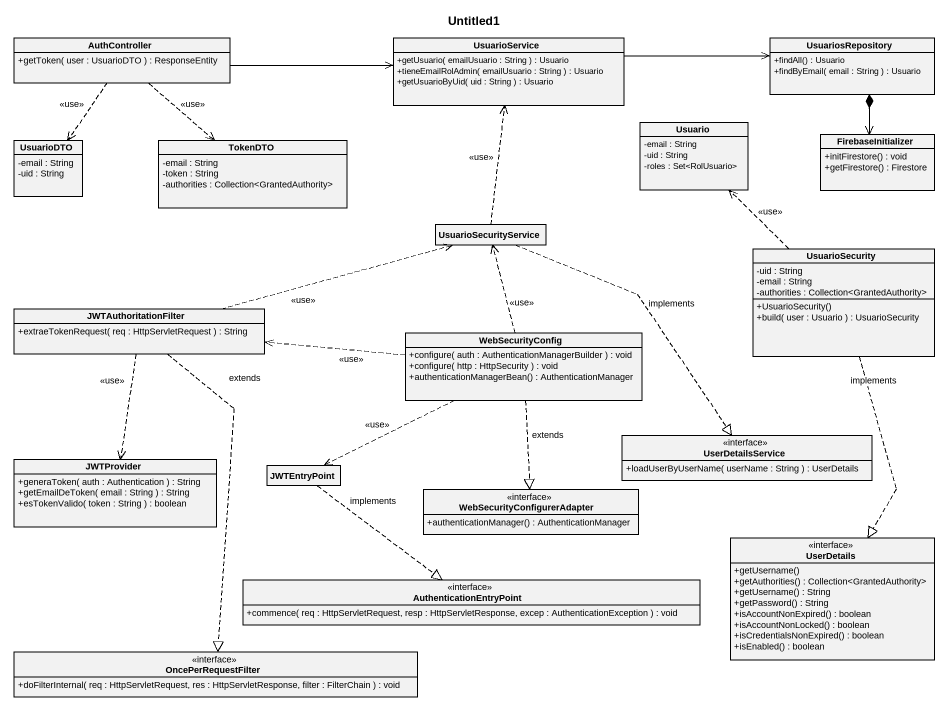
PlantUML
@startuml
title Untitled1
hide circle
hide empty members
skinparam classAttributeIconSize 0
class AuthController {
  +getToken( user : UsuarioDTO ) : ResponseEntity
}
class UsuarioService {
  +getUsuario( emailUsuario : String ) : Usuario
  +tieneEmailRolAdmin( emailUsuario : String ) : Usuario
  +getUsuarioByUid( uid : String ) : Usuario
}
class UsuariosRepository {
  +findAll() : Usuario
  +findByEmail( email : String ) : Usuario
}
class UsuarioDTO {
  -email : String
  -uid : String
}
class TokenDTO {
  -email : String
  -token : String
  -authorities : Collection<GrantedAuthority>
}
class Usuario {
  -email : String
  -uid : String
  -roles : Set<RolUsuario>
}
class FirebaseInitializer {
  +initFirestore() : void
  +getFirestore() : Firestore
}
class UsuarioSecurityService
class UsuarioSecurity {
  -uid : String
  -email : String
  -authorities : Collection<GrantedAuthority>
  +UsuarioSecurity()
  +build( user : Usuario ) : UsuarioSecurity
}
class JWTAuthoritationFilter {
  +extraeTokenRequest( req : HttpServletRequest ) : String
}
class WebSecurityConfig {
  +configure( auth : AuthenticationManagerBuilder ) : void
  +configure( http : HttpSecurity ) : void
  +authenticationManagerBean() : AuthenticationManager
}
class JWTProvider {
  +generaToken( auth : Authentication ) : String
  +getEmailDeToken( email : String ) : String
  +esTokenValido( token : String ) : boolean
}
interface UserDetailsService {
  +loadUserByUserName( userName : String ) : UserDetails
}
class JWTEntryPoint
interface WebSecurityConfigurerAdapter {
  +authenticationManager() : AuthenticationManager
}
interface UserDetails {
  +getUsername()
  +getAuthorities() : Collection<GrantedAuthority>
  +getUsername() : String
  +getPassword() : String
  +isAccountNonExpired() : boolean
  +isAccountNonLocked() : boolean
  +isCredentialsNonExpired() : boolean
  +isEnabled() : boolean
}
interface AuthenticationEntryPoint {
  +commence( req : HttpServletRequest, resp : HttpServletResponse, excep : AuthenticationException ) : void
}
interface OncePerRequestFilter {
  +doFilterInternal( req : HttpServletRequest, res : HttpServletResponse, filter : FilterChain ) : void
}
AuthController -right-> UsuarioService
AuthController ..> UsuarioDTO : <<use>>
AuthController ..> TokenDTO : <<use>>
UsuarioService -right-> UsuariosRepository
UsuariosRepository *--> FirebaseInitializer
UsuarioSecurityService .up.> UsuarioService : <<use>>
UsuarioSecurityService ..|> UserDetailsService : implements
UsuarioSecurity .up.> Usuario : <<use>>
UsuarioSecurity ..|> UserDetails : implements
JWTAuthoritationFilter .right.> UsuarioSecurityService : <<use>>
JWTAuthoritationFilter ..> JWTProvider : <<use>>
JWTAuthoritationFilter ..|> OncePerRequestFilter : extends
WebSecurityConfig .up.> UsuarioSecurityService : <<use>>
WebSecurityConfig .left.> JWTAuthoritationFilter : <<use>>
WebSecurityConfig .left.> JWTEntryPoint : <<use>>
WebSecurityConfig ..|> WebSecurityConfigurerAdapter : extends
JWTEntryPoint ..|> AuthenticationEntryPoint : implements
@enduml
